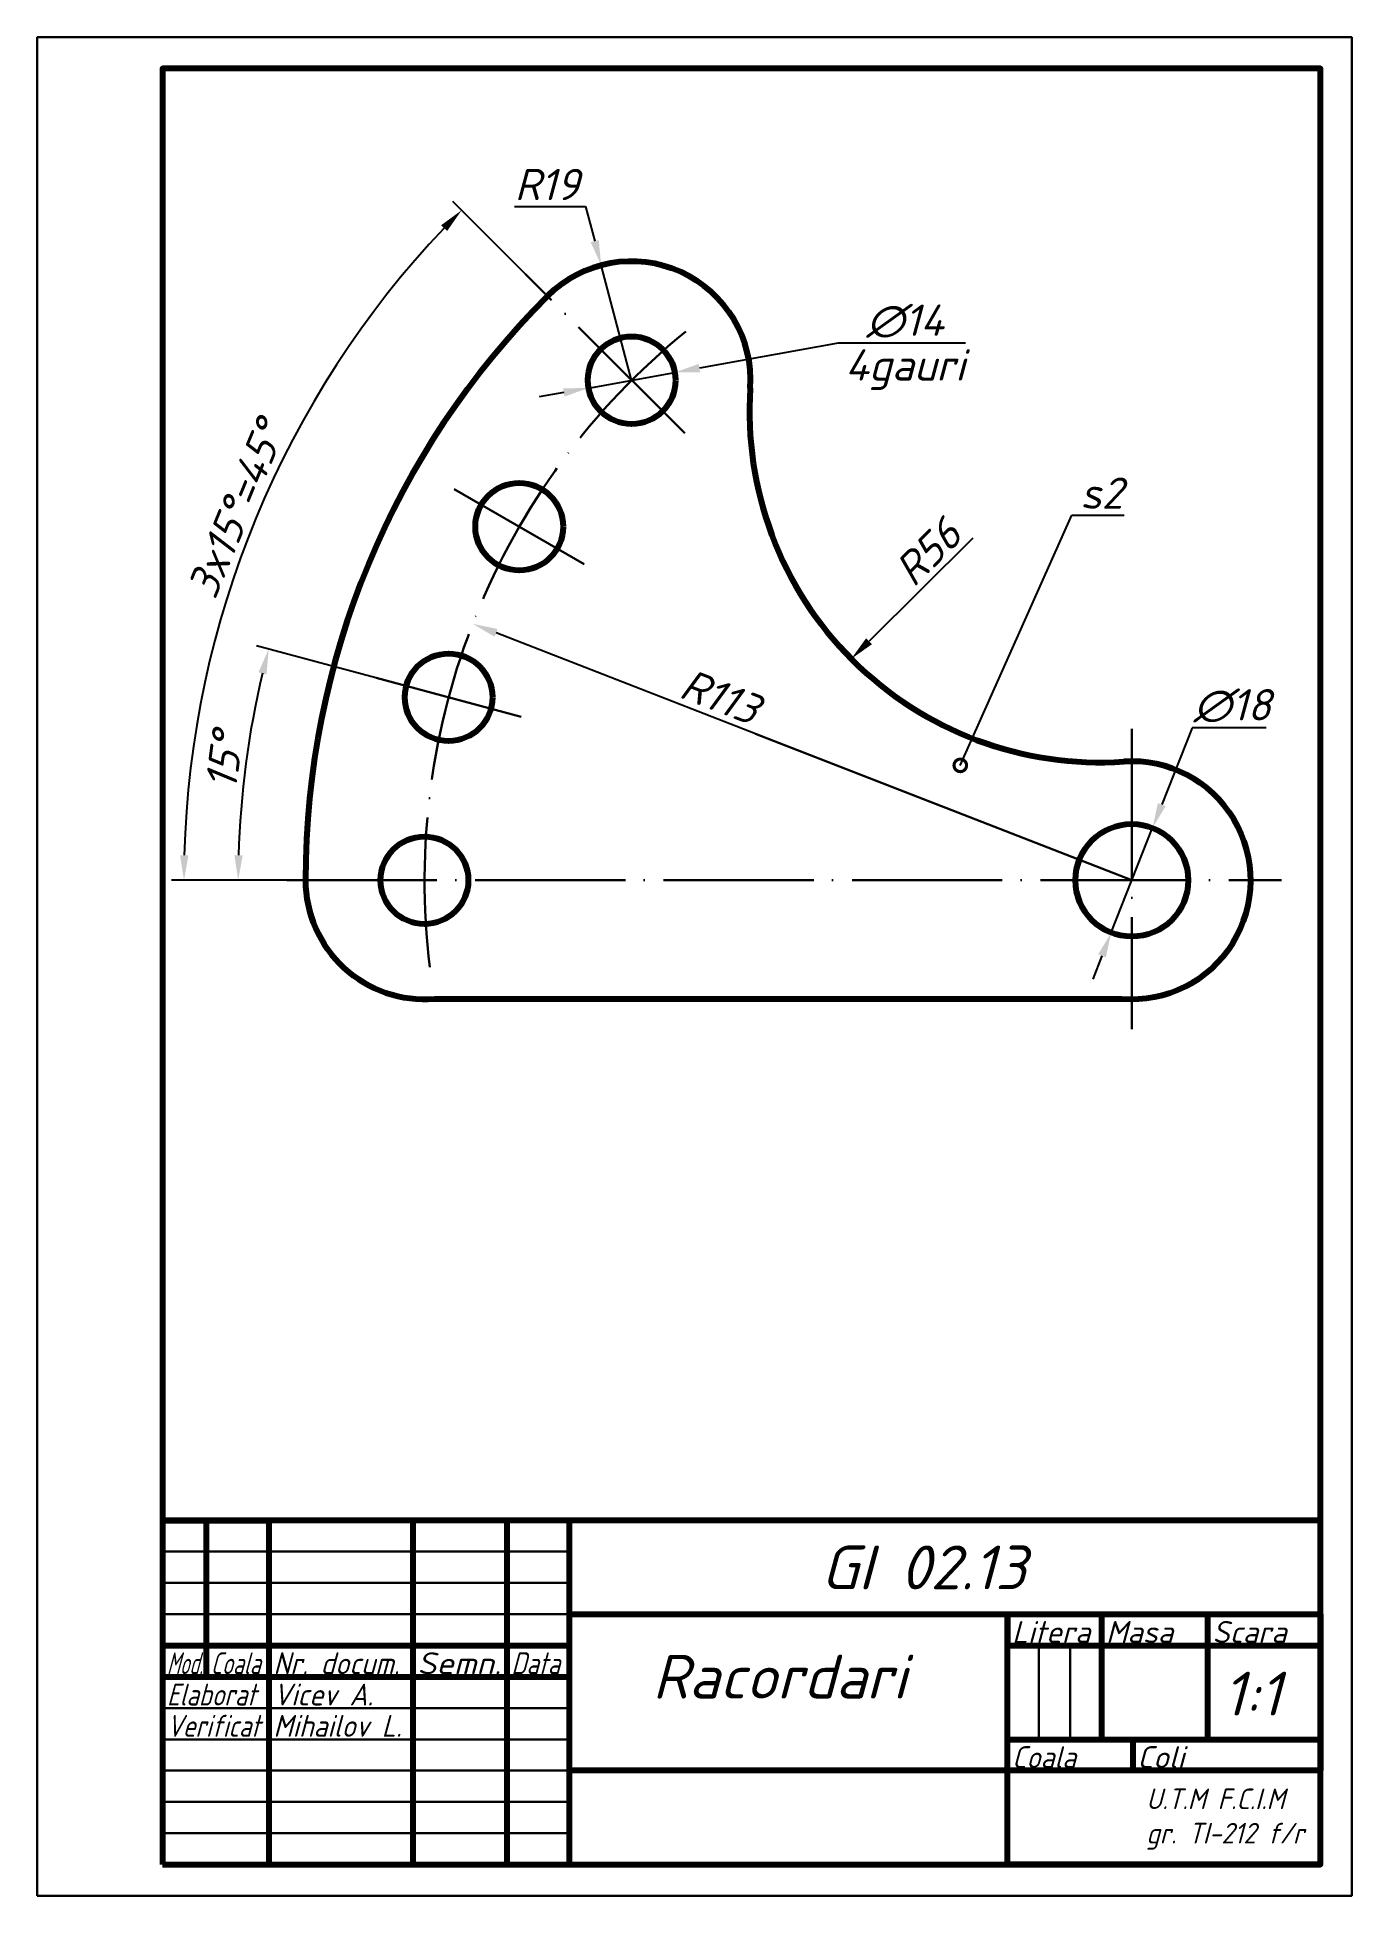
# Model space of a CAD drawing. Header units: inches. Extents: x 0 to 210, y 0 to 297.
import ezdxf
from ezdxf import colors
from ezdxf.entities.mleader import LeaderData, LeaderLine
from ezdxf.enums import TextEntityAlignment as Align
from ezdxf.math import Vec2, Vec3

# ---------------------------------------------------------------- set-up
doc = ezdxf.new("R2010")
doc.units = ezdxf.units.IN
doc.header["$MEASUREMENT"] = 0
doc.linetypes.add('ACAD_ISO04W100', pattern=[30, 24, -3, 0, -3])
for name, color, linetype, lineweight in [('axe', 130, 'ACAD_ISO04W100', 30), ('contur', 10, 'Continuous', 80), ('cote', 170, 'Continuous', 30), ('subtire', 70, 'Continuous', 30)]:
    doc.layers.add(name, color=color, linetype=linetype, lineweight=lineweight)
doc.layers.add('text', color=7, linetype='Continuous')
doc.styles.get("Standard").update_dxf_attribs({"font": 'isocpeur.ttf', "oblique": 15})
doc.dimstyles.new('Lab Dimension', dxfattribs={"dimtxt": 5, "dimasz": 4, "dimexe": 2, "dimexo": 0, "dimgap": 1, "dimtad": 1, "dimtoh": 1, "dimdec": 0, "dimrnd": 0.0005, "dimzin": 0, "dimtxsty": 'Standard', "dimcen": 2.5, "dimadec": 0, "dimazin": 0, "dimtfac": 1, "dimtdec": 0, "dimtmove": 0, "dimatfit": 3, "dimldrblk": 'DOTSMALL', "dimfxl": 1, "dimtolj": 1, "dimtzin": 0, "dimlwd": 25, "dimlwe": 25, "dimarcsym": 0})

# ---------------------------------------------------------------- blocks, each defined once
blk = doc.blocks.new('*D4')
at = {"layer": 'cote', "color": 0, "lineweight": 25, "transparency": 16777216}
for p, q in [((184.49, 186.66), (179.64, 174.37)), ((196.33, 186.66), (184.49, 186.66)), ((171.56, 153.91), (178.17, 170.65)), ((170.09, 150.19), (168.62, 146.47))]:
    blk.add_line(p, q, dxfattribs=at)
at = {"layer": 'cote', "color": 0, "transparency": 16777216}
for points in [[(179.02, 174.61), (180.26, 174.12), (178.17, 170.65)], [(169.47, 150.43), (170.71, 149.94), (171.56, 153.91)]]:
    blk.add_solid(points, dxfattribs=at)
at = {"layer": 'Defpoints', "color": 0, "transparency": 16777216}
for p in [(178.17, 170.65), (171.56, 153.91)]:
    blk.add_point(p, dxfattribs=at)
at = {"layer": 'cote', "color": 0, "transparency": 16777216, "insert": (190.91, 190.16), "char_height": 5, "attachment_point": 5}
blk.add_mtext('\\A1;∅18', dxfattribs=at)
blk = doc.blocks.new('_DotSmall')
at = {"color": 0, "linetype": 'ByBlock', "const_width": 0.5}
blk.add_lwpolyline([(-0.0625, 0, 1), (0.0625, 0, 1)], format="xyb", close=True, dxfattribs=at)
blk = doc.blocks.new('*D7')
at = {"layer": 'cote', "color": 0, "lineweight": 25, "transparency": 16777216}
for p, q in [((76.25, 269.96), (87.59, 269.96)), ((87.59, 269.96), (89.06, 264.41)), ((94.96, 242.18), (90.09, 260.55))]:
    blk.add_line(p, q, dxfattribs=at)
at = {"layer": 'cote', "color": 0, "transparency": 16777216}
blk.add_solid([(89.71, 264.58), (88.42, 264.24), (90.09, 260.55)], dxfattribs=at)
at = {"layer": 'Defpoints', "color": 0, "transparency": 16777216}
for p in [(90.09, 260.55), (94.96, 242.18)]:
    blk.add_point(p, dxfattribs=at)
at = {"layer": 'cote', "color": 0, "transparency": 16777216, "insert": (81.42, 273.46), "char_height": 5, "attachment_point": 5}
blk.add_mtext('\\A1;R19', dxfattribs=at)
blk = doc.blocks.new('*D8')
at = {"layer": 'cote', "color": 0, "lineweight": 25, "transparency": 16777216}
for p, q in [((127.97, 248.12), (105.79, 244.13)), ((148.31, 248.12), (127.97, 248.12)), ((88.07, 240.94), (101.85, 243.42)), ((84.14, 240.23), (80.2, 239.53))]:
    blk.add_line(p, q, dxfattribs=at)
at = {"layer": 'cote', "color": 0, "transparency": 16777216}
for points in [[(105.67, 244.79), (105.91, 243.47), (101.85, 243.42)], [(84.02, 240.89), (84.25, 239.58), (88.07, 240.94)]]:
    blk.add_solid(points, dxfattribs=at)
at = {"layer": 'Defpoints', "color": 0, "transparency": 16777216}
for p in [(88.07, 240.94), (101.85, 243.42)]:
    blk.add_point(p, dxfattribs=at)
at = {"layer": 'cote', "color": 0, "transparency": 16777216, "char_height": 5, "attachment_point": 5}
for s, insert in [('\\A1;∅14', (138.64, 251.62)), ('\\A1;4gauri', (138.64, 243.87))]:
    blk.add_mtext(s, dxfattribs=dict(at, insert=insert))
blk = doc.blocks.new('*D11')
at = {"layer": 'cote', "color": 0, "lineweight": 25, "transparency": 16777216}
blk.add_line((149.47, 216.94), (132.88, 200.47), dxfattribs=at)
at = {"layer": 'cote', "color": 0, "transparency": 16777216}
blk.add_solid([(132.41, 200.95), (133.35, 200), (130.04, 197.66)], dxfattribs=at)
at = {"layer": 'Defpoints', "color": 0, "transparency": 16777216}
for p in [(169.79, 237.11), (130.04, 197.66)]:
    blk.add_point(p, dxfattribs=at)
at = {"layer": 'cote', "color": 0, "transparency": 16777216, "insert": (142.27, 214.72), "char_height": 5, "attachment_point": 5, "rotation": 44.786}
blk.add_mtext('\\A1;R56', dxfattribs=at)
blk = doc.blocks.new('*D14')
at = {"layer": 'cote', "color": 0, "lineweight": 25, "transparency": 16777216}
blk.add_line((114.73, 185.69), (73.3, 201.81), dxfattribs=at)
at = {"layer": 'cote', "color": 0, "transparency": 16777216}
blk.add_solid([(73.54, 202.43), (73.06, 201.19), (69.57, 203.26)], dxfattribs=at)
at = {"layer": 'Defpoints', "color": 0, "transparency": 16777216}
for p in [(69.57, 203.26), (174.88, 162.28)]:
    blk.add_point(p, dxfattribs=at)
at = {"layer": 'cote', "color": 0, "transparency": 16777216, "insert": (109.09, 191.64), "char_height": 5, "attachment_point": 5, "rotation": 338.7355}
blk.add_mtext('\\A1;R113', dxfattribs=at)
blk = doc.blocks.new('*D15')
at = {"layer": 'cote', "color": 0, "lineweight": 25, "transparency": 16777216}
for p, q in [((54.12, 194.63), (35.04, 199.74)), ((39.86, 162.28), (30.11, 162.28))]:
    blk.add_line(p, q, dxfattribs=at)
blk.add_arc((174.86, 162.28), 142.75, 166.6055, 178.3945, dxfattribs=at)
at = {"layer": 'cote', "color": 0, "transparency": 16777216}
for points in [[(35.35, 195.51), (36.64, 195.18), (36.98, 199.23)], [(32.83, 166.27), (31.5, 166.29), (32.11, 162.28)]]:
    blk.add_solid(points, dxfattribs=at)
at = {"layer": 'Defpoints', "color": 0, "transparency": 16777216}
for p in [(54.12, 194.63), (77.31, 188.42), (34.28, 187.07), (39.86, 162.28), (198.77, 162.28)]:
    blk.add_point(p, dxfattribs=at)
at = {"layer": 'cote', "color": 0, "transparency": 16777216, "insert": (29.86, 181.37), "char_height": 5, "attachment_point": 5, "rotation": 82.5}
blk.add_mtext('\\A1;15°', dxfattribs=at)
blk = doc.blocks.new('*D16')
at = {"layer": 'cote', "color": 0, "lineweight": 25, "transparency": 16777216}
for p, q in [((77.99, 259.15), (66.38, 270.76)), ((39.86, 162.28), (21.45, 162.28))]:
    blk.add_line(p, q, dxfattribs=at)
blk.add_arc((174.87, 162.28), 151.42, 136.515, 178.4864, dxfattribs=at)
at = {"layer": 'cote', "color": 0, "transparency": 16777216}
for points in [[(64.53, 266.95), (65.48, 266.02), (67.8, 269.35)], [(24.17, 166.27), (22.83, 166.29), (23.45, 162.28)]]:
    blk.add_solid(points, dxfattribs=at)
at = {"layer": 'Defpoints', "color": 0, "transparency": 16777216}
for p in [(77.99, 259.15), (43.73, 237.99), (103.45, 233.7), (39.86, 162.28), (198.77, 162.28)]:
    blk.add_point(p, dxfattribs=at)
at = {"layer": 'cote', "color": 0, "transparency": 16777216, "insert": (31.74, 221.56), "char_height": 5, "attachment_point": 5, "rotation": 67.5007}
blk.add_mtext('\\A1;3x15%%D=45°', dxfattribs=at)

msp = doc.modelspace()

# ---------------------------------------------------------------- linework, layer by layer
at = {"layer": 'axe'}
for p, q in [((103.45, 233.7), (77.99, 259.15)), ((87.4, 212.78), (66.61, 224.78)), ((77.31, 188.42), (54.12, 194.63)), ((174.86, 186.48), (174.86, 138.48)), ((39.86, 162.28), (198.77, 162.28))]:
    msp.add_line(p, q, dxfattribs=at)
msp.add_arc((174.88, 162.28), 113, 129.1093, 187.0919, dxfattribs=at)
at = {"layer": 'contur'}
for p, q in [((63.46, 143.35), (173.27, 143.35)), ((20, 60), (27, 60)), ((27, 60), (27, 35)), ((27, 60), (37, 60)), ((37, 60), (37, 5)), ((60, 60), (60, 5)), ((75, 60), (75, 5)), ((85, 60), (85, 5)), ((85, 60), (85, 45)), ((85, 45), (205, 45)), ((155, 5), (155, 45)), ((155, 45), (170, 45)), ((155, 45), (155, 40)), ((170, 45), (170, 25)), ((187, 25), (187, 45)), ((205, 45), (205, 20)), ((20, 40), (85, 40)), ((155, 40), (205, 40)), ((20, 35), (85, 35)), ((155, 25), (205, 25)), ((170, 25), (175, 25)), ((175, 25), (175, 20)), ((205, 20), (85, 20)), ((205, 5), (155, 5))]:
    msp.add_line(p, q, dxfattribs=at)
for points in [[(20, 5), (205, 5), (205, 292), (20, 292)], [(20, 5), (205, 5), (205, 60), (20, 60)]]:
    msp.add_lwpolyline(points, close=True, dxfattribs=at)
for centre, radius in [((94.96, 242.18), 7), ((77, 218.78), 7), ((65.72, 191.52), 7), ((174.86, 162.28), 9), ((61.86, 162.28), 7)]:
    msp.add_circle(centre, radius, dxfattribs=at)
for centre, radius, start, end in [((94.96, 242.18), 19, 356.12, 135), ((174.86, 162.28), 132, 135, 180), ((169.79, 237.11), 56, 176.12, 273.88), ((174.86, 162.28), 19, 265.1774, 93.88), ((61.86, 162.28), 19, 180, 274.8226)]:
    msp.add_arc(centre, radius, start, end, dxfattribs=at)
at = {"layer": 'cote'}
msp.add_line((114.73, 185.69), (174.88, 162.28), dxfattribs=at)
at = {"layer": 'subtire'}
for p, q in [((20, 55), (85, 55)), ((20, 50), (85, 50)), ((20, 50), (85, 50)), ((20, 45), (85, 45)), ((160, 40), (160, 25)), ((165, 25), (165, 40)), ((20, 30), (85, 30)), ((20, 25), (85, 25)), ((20, 20), (85, 20)), ((20, 15), (85, 15)), ((20, 10), (85, 10))]:
    msp.add_line(p, q, dxfattribs=at)
msp.add_lwpolyline([(0, 0), (210, 0), (210, 297), (0, 297)], close=True, dxfattribs=at)

# ---------------------------------------------------------------- texts
at = {"layer": 'text', "oblique": 15}
for s, p in [('GI 02.13', (141.58, 48.98)), ('Racordari', (118.58, 31.52))]:
    msp.add_text(s, height=7, dxfattribs=at).set_placement(p, align=Align.CENTER)
at = {"layer": 'text', "attachment_point": 1}
for s, width, gutter_width, insert, char_height in [('Litera', 7, 1, (155.73, 43.91), 3.5), ('{\\W1;Masa}', 15.8584, 1, (170.73, 43.91), 3.5), ('{\\W1;Scara}', 16.8174, 1, (187.73, 43.91), 3.5), ('{\\W0.6;Mod.}', 7, 1, (20.73, 38.91), 3.5), ('{\\W0.7;Coala}', 7, 1, (27.73, 38.91), 3.5), ('{\\W0.9;Nr. docum.}', 21.9529, 1, (37.73, 38.91), 3.5), ('{\\W1.1;Semn.}', 13.9347, 1, (60.73, 38.91), 3.5), ('{\\W0.8;Data}', 7, 1, (75.73, 38.91), 3.5), ('1:1', 18, 35, (189.42, 35.81), 7), ('{\\W0.8;Elaborat}', 15.6499, 1, (20.73, 33.91), 3.5), ('\\pt3.5;{\\W0.9;Vicev A.}', 21.6846, 1, (37.73, 33.91), 3.5), ('{\\W0.8;Verificat}', 7, 1, (20.73, 28.91), 3.5), ('{\\W0.9;Mihailov L.}', 21.4269, 1, (37.73, 28.91), 3.5), ('{\\W0.9;Coala}', 18.4636, 1, (155.73, 23.91), 3.5), ('{\\W1;Coli}', 14.0626, 1, (175.73, 23.91), 3.5), ('{\\W0.9;U.T.M F.C.I.M\\P\\pt0;gr. TI-212 f/r}', 29.2879, 28.79, (177.15, 17.14), 3.2903)]:
    msp.add_mtext_dynamic_manual_height_columns(s, width=width, gutter_width=gutter_width, heights=[0], dxfattribs=dict(at, insert=insert, char_height=char_height))

# ---------------------------------------------------------------- dimensions: what is measured, and where the dimension line sits
at = {"layer": 'cote'}
for center, mpoint, picture, middle in [((94.96, 242.18), (90.09, 260.55), '*D7', (81.42, 269.96)), ((169.79, 237.11), (130.04, 197.66), '*D11', (144.74, 212.24)), ((174.88, 162.28), (69.57, 203.26), '*D14', (107.82, 188.38))]:
    dim = msp.add_radius_dim(center=center, mpoint=mpoint, dimstyle='Lab Dimension', dxfattribs=at)
    dim.commit()
    dim.dimension.update_dxf_attribs({"geometry": picture, "text_midpoint": middle, "dimtype": 164})
dim = msp.add_angular_dim_2l(base=(43.73, 237.99), line1=((39.86, 162.28), (198.77, 162.28)), line2=((103.45, 233.7), (77.99, 259.15)), text='3x15%%D=<>', dimstyle='Lab Dimension', dxfattribs=at)
dim.commit()
dim.dimension.update_dxf_attribs({"geometry": '*D16', "text_midpoint": (31.74, 221.56)})
dim = msp.add_diameter_dim_2p(p1=(88.07, 240.94), p2=(101.85, 243.42), text='<>\\X4gauri', dimstyle='Lab Dimension', dxfattribs=at)
dim.commit()
dim.dimension.update_dxf_attribs({"geometry": '*D8', "text_midpoint": (127.97, 248.12), "dimtype": 163})
dim = msp.add_angular_dim_2l(base=(34.28, 187.07), line1=((77.31, 188.42), (54.12, 194.63)), line2=((39.86, 162.28), (198.77, 162.28)), dimstyle='Lab Dimension', dxfattribs=at)
dim.commit()
dim.dimension.update_dxf_attribs({"geometry": '*D15', "text_midpoint": (29.86, 181.37)})
dim = msp.add_diameter_dim_2p(p1=(171.56, 153.91), p2=(178.17, 170.65), dimstyle='Lab Dimension', dxfattribs=at)
dim.commit()
dim.dimension.update_dxf_attribs({"geometry": '*D4', "text_midpoint": (190.91, 186.66), "dimtype": 163})

# ---------------------------------------------------------------- leaders
ml = msp.add_multileader_mtext('Standard', dxfattribs=at)
ml.set_content('s2', color=256)
ml.set_leader_properties()
ml.set_arrow_properties(name='DOTSMALL')
ml.build(insert=Vec2(0, 0))
ml.multileader.update_dxf_attribs({"text_left_attachment_type": 5, "text_right_attachment_type": 5, "dogleg_length": 0.36})
ctx = ml.context
ctx.base_point, ctx.char_height, ctx.landing_gap_size, ctx.plane_origin = Vec3(165.61, 220.64), 5, 1, Vec3(147.46, 180.64)
ctx.left_attachment, ctx.right_attachment = 5, 5
notes = []
notes.append((ctx, [(0, (1, 1, 0), (165.25, 220.64), (1, 0), 0.36, [(0, [(147.46, 180.64)], 0, [])])]))
ctx.mtext.insert, ctx.mtext.flow_direction = Vec3(166.61, 226.64), 5
for ctx, leaders in notes:
    for number, flags, end, landing, length, lines in leaders:
        leader = LeaderData()
        leader.index, (leader.has_last_leader_line, leader.has_dogleg_vector, leader.attachment_direction) = number, flags
        leader.last_leader_point, leader.dogleg_vector, leader.dogleg_length = Vec3(end), Vec3(landing), length
        for number, points, colour, breaks in lines:
            line = LeaderLine()
            line.index, line.vertices, line.color, line.breaks = number, Vec3.list(points), colors.encode_raw_color(colour), breaks
            leader.lines.append(line)
        ctx.leaders.append(leader)

doc.saveas('drawing.dxf')
